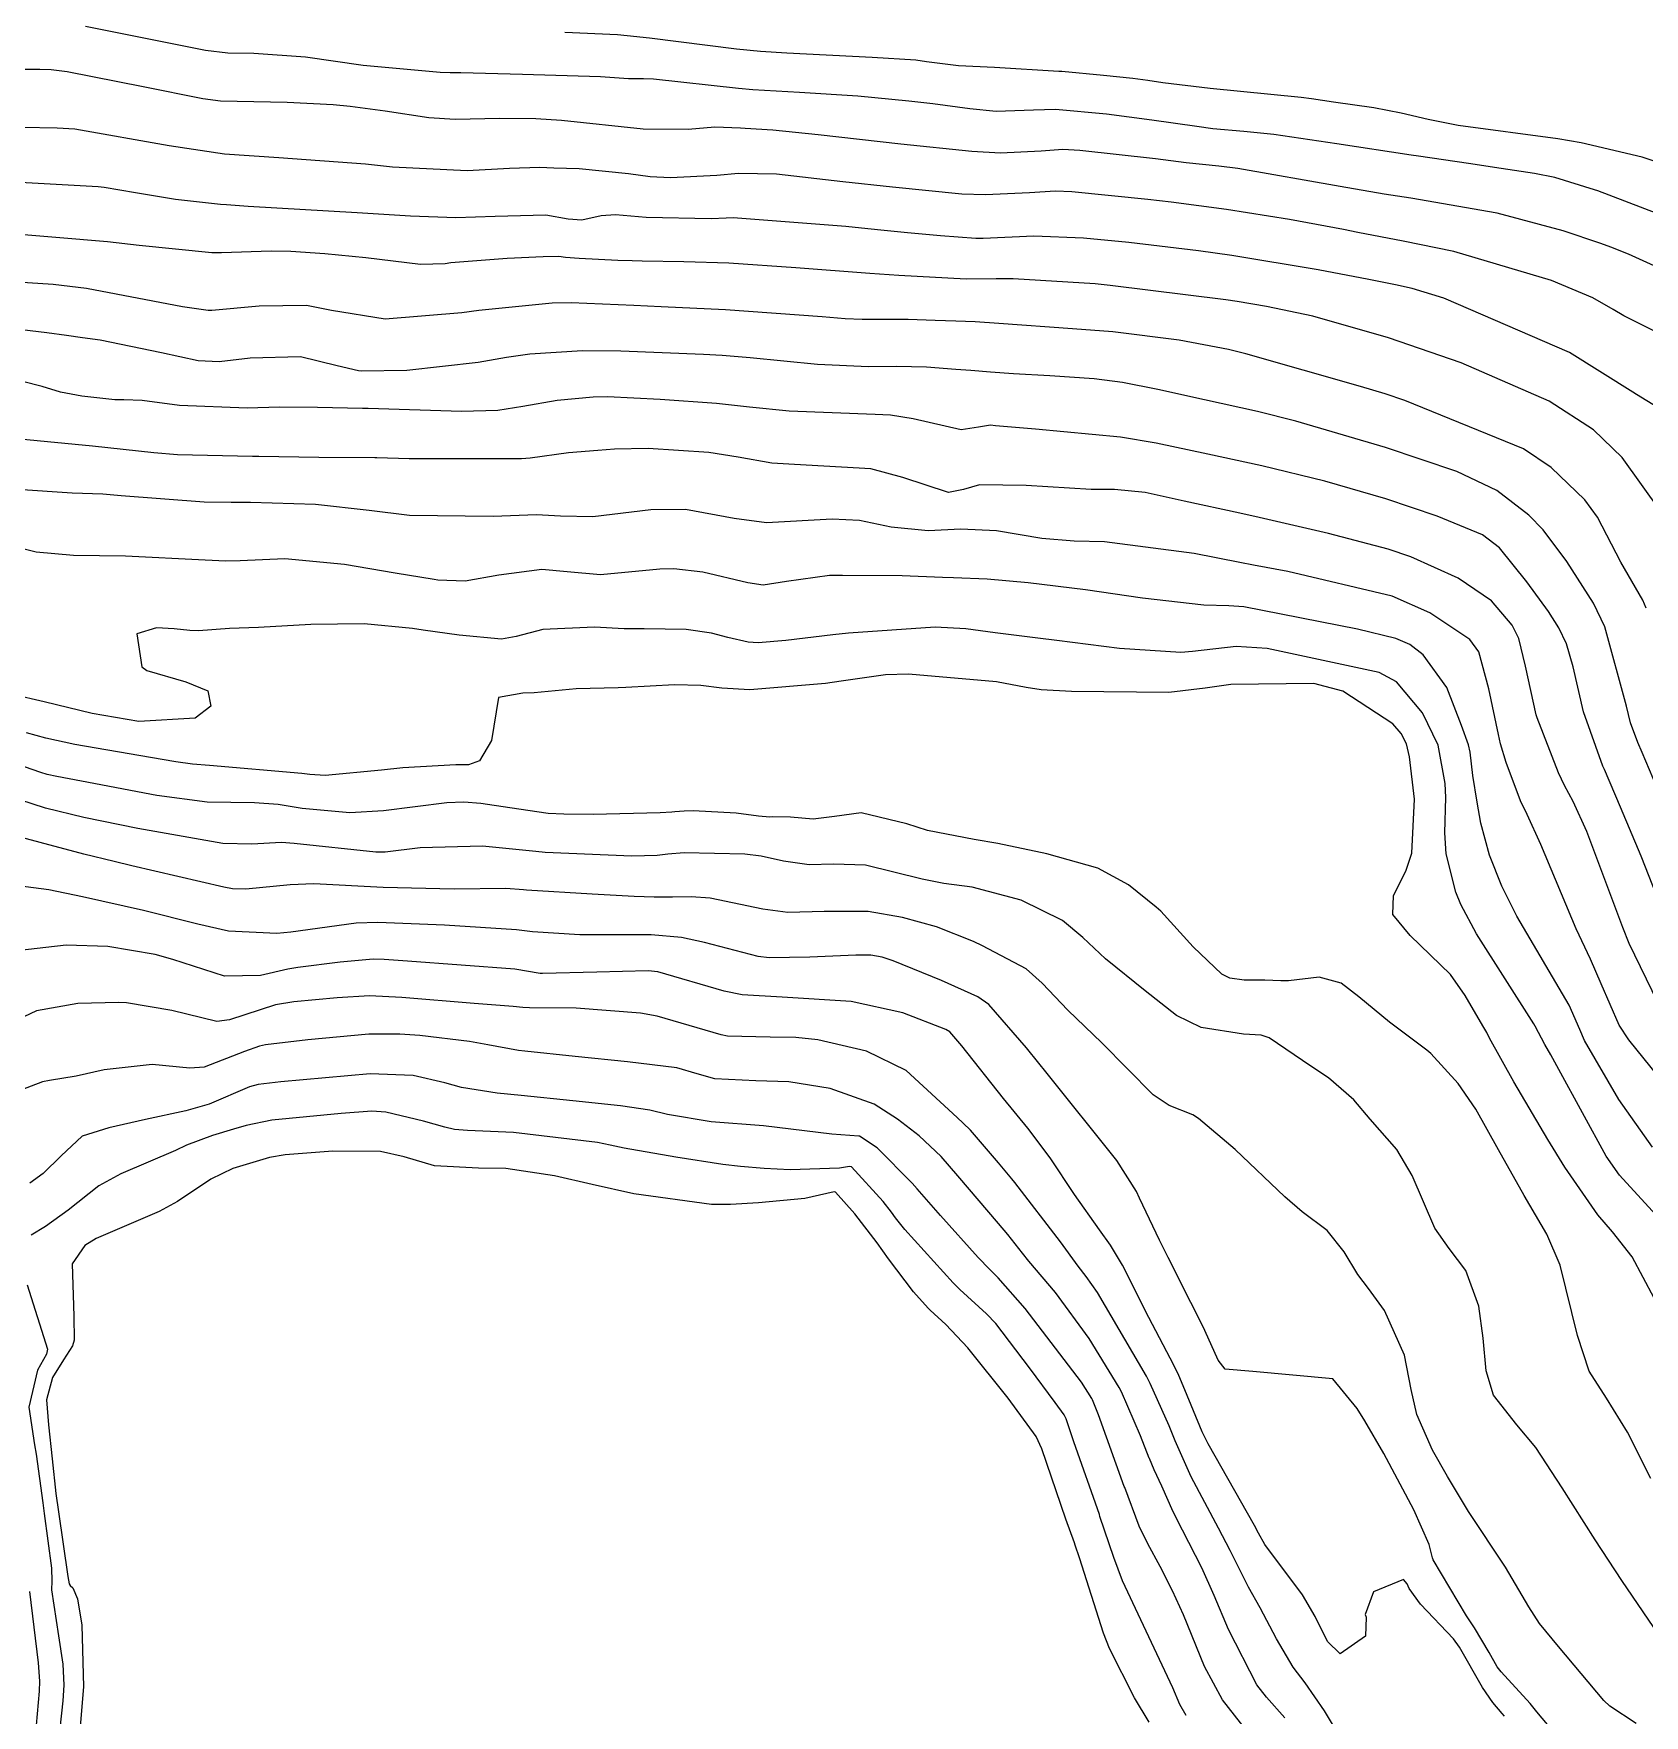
# Model space of a CAD drawing. Header units: feet. Extents: x 1313709 to 1317500, y 405869 to 411659.
# Drawn here: x 1315803.2 to 1315998.6, y 407965.1 to 408169 of the extents above; entities that cross this region are included whole.
import ezdxf

# ---------------------------------------------------------------- set-up
doc = ezdxf.new("R2010")
doc.units = ezdxf.units.FT
doc.layers.add('C-TOPO-MAJR', color=32, linetype='CONTINUOUS')

msp = doc.modelspace()

# ---------------------------------------------------------------- linework, layer by layer
at = {"layer": 'C-TOPO-MAJR'}
for points in [[(1316000.03, 408147.24), (1315992.96, 408149.94), (1315992.55, 408150.08), (1315987.72, 408151.57), (1315985.26, 408152.04), (1315981.24, 408152.65), (1315977.25, 408153.29), (1315971.21, 408154.17), (1315970.31, 408154.3), (1315961.29, 408155.65), (1315953.67, 408156.8), (1315950.01, 408157.17), (1315946.26, 408157.49), (1315944.33, 408157.74), (1315938.86, 408158.54), (1315933.37, 408159.24), (1315927.17, 408159.8), (1315924.52, 408159.74), (1315919.97, 408159.58), (1315916.77, 408159.89), (1315912.28, 408160.5), (1315909.4, 408160.83), (1315903.18, 408161.42), (1315896.12, 408161.9), (1315890.47, 408162.19), (1315888.73, 408162.35), (1315878.43, 408163.5), (1315877.21, 408163.52), (1315875.38, 408163.54), (1315871.99, 408163.77), (1315862.54, 408164.06), (1315855.06, 408164.28), (1315853.76, 408164.28), (1315852.55, 408164.29), (1315843.22, 408165.14), (1315836.22, 408166.18), (1315829.95, 408166.6), (1315826.79, 408166.66), (1315824.09, 408166.98), (1315809.51, 408169.89)], [(1316003.47, 408152.35), (1315998.34, 408154.02), (1315990.92, 408155.78), (1315988.1, 408156.25), (1315976.02, 408157.87), (1315972.38, 408158.59), (1315969.09, 408159.39), (1315965.78, 408160.01), (1315960.9, 408160.72), (1315958.23, 408161.12), (1315956.97, 408161.26), (1315945.93, 408162.35), (1315940.21, 408163.07), (1315938.39, 408163.32), (1315936.57, 408163.56), (1315933.01, 408163.96), (1315927.94, 408164.41), (1315927.58, 408164.44), (1315919.76, 408164.92), (1315915.4, 408165.1), (1315911.53, 408165.61), (1315910.24, 408165.8), (1315904.94, 408166.12), (1315894.6, 408166.65), (1315891.4, 408166.84), (1315888.5, 408167.12), (1315877.94, 408168.46), (1315875.22, 408168.77), (1315874.06, 408168.86), (1315867.68, 408169.17)], [(1316001.56, 408140.04), (1315996.69, 408142.29), (1315994.52, 408143.13), (1315993.31, 408143.56), (1315988.76, 408145.1), (1315980.75, 408147.23), (1315970.29, 408149.05), (1315967.05, 408149.56), (1315961.69, 408150.49), (1315949.29, 408152.65), (1315946.99, 408152.93), (1315943.03, 408153.35), (1315939.32, 408153.82), (1315930.13, 408154.86), (1315928.05, 408154.95), (1315925.42, 408154.77), (1315920.5, 408154.53), (1315917.04, 408154.72), (1315908.41, 408155.63), (1315898.37, 408156.73), (1315892.87, 408157.3), (1315889.55, 408157.52), (1315888.96, 408157.57), (1315885.85, 408157.69), (1315882.63, 408157.41), (1315877.15, 408157.45), (1315867.25, 408158.49), (1315864.13, 408158.69), (1315859.77, 408158.72), (1315854.38, 408158.62), (1315851.18, 408158.82), (1315845.88, 408159.61), (1315841.62, 408160.17), (1315839.57, 408160.38), (1315833.97, 408160.68), (1315825.9, 408160.85), (1315823.74, 408161.11), (1315816.5, 408162.56), (1315807.3, 408164.37), (1315805.37, 408164.64), (1315803.98, 408164.65), (1315800.91, 408164.65)], [(1316000.23, 408132.72), (1315996.09, 408134.81), (1315994.81, 408135.55), (1315992.36, 408136.97), (1315987.33, 408139.08), (1315975.49, 408142.58), (1315969.35, 408143.87), (1315963.84, 408144.92), (1315962.09, 408145.26), (1315955.54, 408146.46), (1315947.9, 408147.7), (1315941.22, 408148.58), (1315938.37, 408148.9), (1315929.17, 408149.83), (1315927.16, 408149.9), (1315924.02, 408149.72), (1315918.7, 408149.46), (1315915.82, 408149.56), (1315907.41, 408150.38), (1315901.38, 408151.05), (1315893.33, 408151.96), (1315888.71, 408152.04), (1315886.09, 408151.8), (1315880.46, 408151.54), (1315878, 408151.66), (1315875.38, 408152.01), (1315869.41, 408152.61), (1315866.32, 408152.72), (1315864.64, 408152.78), (1315860.95, 408152.66), (1315855.8, 408152.38), (1315846.74, 408152.84), (1315843.5, 408153.17), (1315832.97, 408153.96), (1315826.4, 408154.41), (1315819.67, 408155.42), (1315808.25, 408157.42), (1315806.1, 408157.55), (1315801.83, 408157.62)], [(1316002.13, 408122.49), (1315997.64, 408125.27), (1315997.21, 408125.54), (1315989.53, 408130.33), (1315974.29, 408136.94), (1315970.44, 408138.12), (1315968.39, 408138.57), (1315965.16, 408139.21), (1315959.05, 408140.38), (1315948.56, 408142.1), (1315944.52, 408142.66), (1315936.08, 408143.67), (1315930.58, 408144.23), (1315924.54, 408144.46), (1315918.41, 408144.17), (1315917.52, 408144.16), (1315913.23, 408144.48), (1315909.21, 408144.85), (1315906.41, 408145.13), (1315904.4, 408145.35), (1315901.75, 408145.63), (1315888.08, 408146.67), (1315887.22, 408146.65), (1315885.39, 408146.55), (1315877.54, 408146.71), (1315873.79, 408147.03), (1315872.05, 408146.93), (1315869.71, 408146.41), (1315868.08, 408146.51), (1315865.36, 408146.99), (1315859.22, 408146.85), (1315854.44, 408146.67), (1315848.96, 408146.9), (1315842.46, 408147.27), (1315829.25, 408148.05), (1315826.64, 408148.24), (1315825.89, 408148.31), (1315820.46, 408148.9), (1315815.59, 408149.71), (1315811.79, 408150.37), (1315811.05, 408150.45), (1315797.93, 408151.18)], [(1316000.58, 408111.07), (1315995.9, 408117.6), (1315992.41, 408120.97), (1315987.03, 408124.45), (1315976.39, 408129.09), (1315967.55, 408132.14), (1315958.39, 408134.74), (1315952.76, 408135.94), (1315949.21, 408136.54), (1315947.83, 408136.73), (1315933.81, 408138.47), (1315931.98, 408138.66), (1315922.05, 408139.28), (1315919.98, 408139.27), (1315916.32, 408139.24), (1315908.18, 408139.69), (1315904.66, 408139.92), (1315895.68, 408140.61), (1315887.57, 408141.18), (1315882.11, 408141.35), (1315877.05, 408141.42), (1315875.81, 408141.46), (1315874.07, 408141.52), (1315869.4, 408141.73), (1315867.76, 408141.89), (1315866.93, 408141.98), (1315865.03, 408141.97), (1315860.66, 408141.73), (1315853.84, 408141.21), (1315853.14, 408141.12), (1315850.16, 408141.01), (1315843.51, 408141.84), (1315838.56, 408142.33), (1315834.44, 408142.58), (1315832.04, 408142.64), (1315826.04, 408142.42), (1315824.84, 408142.43), (1315816.02, 408143.34), (1315812.18, 408143.78), (1315799.13, 408144.85)], [(1315998.83, 408099.36), (1315998.41, 408100.32), (1315995.73, 408104.93), (1315992.91, 408110.37), (1315991.37, 408112.48), (1315987.31, 408116.41), (1315983.94, 408118.66), (1315969.55, 408124.53), (1315967.15, 408125.33), (1315964.16, 408126.23), (1315950.25, 408130.2), (1315948.14, 408130.72), (1315942.16, 408131.85), (1315934.14, 408132.86), (1315929.22, 408133.23), (1315920.32, 408133.88), (1315917.41, 408134.07), (1315915.09, 408134.15), (1315912.59, 408134.24), (1315909.3, 408134.34), (1315904.85, 408134.34), (1315903.72, 408134.34), (1315901.65, 408134.43), (1315898.88, 408134.68), (1315887.16, 408135.53), (1315879.35, 408135.88), (1315876.02, 408136.03), (1315868.42, 408136.39), (1315866.11, 408136.33), (1315857.24, 408135.43), (1315855.15, 408135.15), (1315845.88, 408134.4), (1315839.38, 408135.44), (1315836.33, 408136.05), (1315830.57, 408135.97), (1315824.84, 408135.45), (1315824.42, 408135.45), (1315821.28, 408135.89), (1315809.64, 408138.1), (1315805.61, 408138.58), (1315801.24, 408138.89)], [(1316004.11, 408068.18), (1315998.32, 408081.84), (1315997.8, 408083.05), (1315996.93, 408085.44), (1315996.41, 408087.45), (1315993.78, 408097.09), (1315992.43, 408099.95), (1315989.18, 408105.02), (1315986.3, 408108.84), (1315984.57, 408110.63), (1315980.69, 408113.6), (1315975.85, 408115.93), (1315967.19, 408118.84), (1315956.34, 408122.02), (1315951.68, 408123.2), (1315945.23, 408124.62), (1315939.57, 408125.86), (1315935.31, 408126.71), (1315931.86, 408127.14), (1315926.47, 408127.52), (1315922.08, 408127.76), (1315919.28, 408127.95), (1315916.91, 408128.16), (1315915.1, 408128.3), (1315911.51, 408128.58), (1315907.88, 408128.66), (1315904.5, 408128.63), (1315898.29, 408128.9), (1315890.13, 408129.72), (1315886.76, 408130), (1315884.46, 408130.11), (1315874.44, 408130.52), (1315869.79, 408130.56), (1315863.42, 408130.14), (1315860.58, 408129.75), (1315857.17, 408129.15), (1315848.5, 408128.17), (1315842.96, 408128.09), (1315842.62, 408128.12), (1315840.06, 408128.72), (1315835.61, 408129.82), (1315829.51, 408129.67), (1315825.74, 408129.21), (1315823.19, 408129.33), (1315818.75, 408130.3), (1315811.29, 408131.83), (1315809.18, 408132.12), (1315807.24, 408132.4), (1315804.83, 408132.74), (1315795.05, 408133.91)], [(1316000.94, 408062.27), (1315998.2, 408069.26), (1315995.71, 408075.19), (1315993.75, 408079.78), (1315993.57, 408080.18), (1315991.22, 408086.78), (1315989.94, 408092.23), (1315989.15, 408095.01), (1315988.22, 408096.96), (1315986.96, 408098.93), (1315984.34, 408102.54), (1315981.01, 408106.67), (1315978.98, 408108.23), (1315973.48, 408110.51), (1315967.23, 408112.62), (1315959.84, 408114.73), (1315952.2, 408116.6), (1315945.65, 408118), (1315939.4, 408119.35), (1315935.07, 408120.1), (1315924.76, 408121.07), (1315919.88, 408121.47), (1315919.27, 408121.52), (1315917.85, 408121.3), (1315915.75, 408120.96), (1315909.92, 408122.29), (1315907.18, 408122.76), (1315905.3, 408122.83), (1315894.86, 408123.25), (1315890.07, 408123.71), (1315886.04, 408124.16), (1315879.22, 408124.65), (1315872.85, 408124.96), (1315871.11, 408124.94), (1315866.75, 408124.52), (1315862.58, 408123.79), (1315859.53, 408123.33), (1315855.11, 408123.18), (1315843.79, 408123.55), (1315843.11, 408123.56), (1315837.68, 408123.69), (1315833.05, 408123.74), (1315829.13, 408123.61), (1315820.93, 408123.92), (1315816.39, 408124.54), (1315814.16, 408124.62), (1315813.1, 408124.62), (1315809.08, 408125.05), (1315806.49, 408125.53), (1315804.27, 408126.21), (1315799.65, 408127.38)], [(1316000.24, 408051.51), (1315996.77, 408058.68), (1315996, 408060.63), (1315991.61, 408072.25), (1315989.94, 408075.89), (1315988.91, 408077.85), (1315988.2, 408079.38), (1315985.6, 408086.04), (1315985.49, 408086.4), (1315984.18, 408092.3), (1315983.37, 408095.68), (1315982.57, 408097.29), (1315980.04, 408100.22), (1315976.02, 408103), (1315970.27, 408105.56), (1315967.52, 408106.51), (1315960.28, 408108.38), (1315951.88, 408110.34), (1315949.52, 408110.87), (1315942.79, 408112.34), (1315938.04, 408113.36), (1315934.33, 408113.74), (1315931.5, 408113.72), (1315923.6, 408114.2), (1315917.94, 408114.32), (1315916.03, 408113.73), (1315914.21, 408113.37), (1315908.65, 408115.17), (1315904.76, 408116.23), (1315895.5, 408116.76), (1315892.76, 408116.92), (1315888.69, 408117.67), (1315885.12, 408118.23), (1315877.75, 408118.7), (1315873.69, 408118.61), (1315871.66, 408118.48), (1315868.09, 408118.2), (1315863.44, 408117.54), (1315862.4, 408117.44), (1315848.78, 408117.47), (1315844.84, 408117.57), (1315844.6, 408117.57), (1315837.84, 408117.61), (1315830.53, 408117.72), (1315829.76, 408117.73), (1315820.7, 408117.94), (1315817.81, 408118.17), (1315810.38, 408119), (1315801.57, 408119.83)], [(1316001.1, 408041.54), (1315996.72, 408046.99), (1315995.55, 408048.76), (1315993.36, 408053.79), (1315992.07, 408056.77), (1315990.34, 408060.47), (1315986.05, 408070.7), (1315984.36, 408074.31), (1315983.57, 408075.96), (1315981.82, 408080.63), (1315981.15, 408082.89), (1315980.9, 408084.04), (1315979.74, 408089.57), (1315978.5, 408094.03), (1315977.41, 408095.53), (1315972.56, 408098.79), (1315968.02, 408100.8), (1315955.35, 408103.81), (1315951.19, 408104.57), (1315949.54, 408104.88), (1315944.01, 408105.96), (1315933.13, 408107.37), (1315929.43, 408107.45), (1315925.52, 408107.78), (1315920.01, 408108.72), (1315915.7, 408108.93), (1315911.73, 408108.73), (1315907.25, 408109.15), (1315903.39, 408109.96), (1315900.1, 408110.12), (1315892.12, 408109.71), (1315888.18, 408110.21), (1315882.29, 408111.3), (1315878.09, 408111.26), (1315871.07, 408110.44), (1315867.13, 408110.51), (1315864.23, 408110.66), (1315858.95, 408110.46), (1315848.82, 408110.59), (1315843.93, 408111.2), (1315837.43, 408111.91), (1315829.55, 408112.16), (1315827.21, 408112.14), (1315823.92, 408112.2), (1315813.84, 408112.96), (1315811.63, 408113.15), (1315807.89, 408113.29), (1315801.26, 408113.73)], [(1315999.57, 408033.97), (1315995.49, 408039.77), (1315991.35, 408046.9), (1315990.76, 408048.25), (1315989.47, 408051.18), (1315983.14, 408062), (1315981.31, 408065.62), (1315979.81, 408069.39), (1315978.76, 408073.26), (1315978.33, 408075.83), (1315977.78, 408079.04), (1315977.47, 408081.86), (1315977.27, 408082.76), (1315976.42, 408085.11), (1315974.64, 408089.73), (1315971.78, 408093.7), (1315970.13, 408094.94), (1315968.47, 408095.68), (1315963.79, 408096.8), (1315950.01, 408099.49), (1315948.19, 408099.64), (1315945.15, 408099.7), (1315937.74, 408100.55), (1315930.83, 408101.55), (1315923.87, 408102.4), (1315918.88, 408102.88), (1315914.81, 408103.03), (1315913.47, 408103.06), (1315908.59, 408103.26), (1315901.34, 408103.31), (1315899.78, 408103.3), (1315894.53, 408102.56), (1315891.71, 408102.15), (1315889.84, 408102.42), (1315884.4, 408103.71), (1315880.9, 408104.13), (1315879.2, 408104.06), (1315871.97, 408103.4), (1315867.94, 408103.74), (1315864.88, 408104.04), (1315859.66, 408103.36), (1315855.58, 408102.62), (1315852.26, 408102.75), (1315851.82, 408102.82), (1315847.08, 408103.59), (1315840.93, 408104.64), (1315833.72, 408105.31), (1315828.3, 408105.1), (1315826.54, 408105.04), (1315824.04, 408105.16), (1315814.37, 408105.65), (1315808.05, 408105.73), (1315803.53, 408106.12), (1315799.47, 408107.14)], [(1315999.97, 408025.76), (1315995.57, 408030.6), (1315993.97, 408032.87), (1315988.22, 408043.41), (1315987.24, 408045.17), (1315986.53, 408046.43), (1315985.34, 408048.65), (1315985.17, 408048.92), (1315978.22, 408059.85), (1315976.35, 408063.39), (1315975.74, 408064.92), (1315974.54, 408069.55), (1315974.41, 408072.11), (1315974.53, 408076.38), (1315974.45, 408078.09), (1315973.6, 408082.72), (1315971.69, 408086.66), (1315968.53, 408090.4), (1315966.43, 408091.53), (1315952.86, 408094.47), (1315949.1, 408094.69), (1315943.79, 408094.07), (1315942.36, 408093.97), (1315934.92, 408094.46), (1315927.32, 408095.42), (1315925.01, 408095.72), (1315919.84, 408096.36), (1315916.28, 408096.85), (1315912.59, 408097.03), (1315902.06, 408096.3), (1315900.15, 408096.09), (1315894.45, 408095.42), (1315891.13, 408095.15), (1315889.91, 408095.23), (1315887.42, 408095.77), (1315885.44, 408096.32), (1315882.36, 408096.77), (1315877.29, 408096.82), (1315874.87, 408096.83), (1315871.24, 408097.02), (1315864.98, 408096.77), (1315861.74, 408095.89), (1315859.97, 408095.59), (1315854.85, 408096.05), (1315850.49, 408096.69), (1315849.17, 408096.88), (1315843.32, 408097.44), (1315836.87, 408097.35), (1315830.5, 408096.99), (1315827.01, 408096.87), (1315823.25, 408096.61), (1315822.17, 408096.62), (1315820.29, 408096.85), (1315818.15, 408096.97), (1315815.76, 408096.25), (1315816.37, 408092.22), (1315816.95, 408091.78), (1315821.71, 408090.39), (1315824.36, 408089.31), (1315824.71, 408087.45), (1315822.82, 408086), (1315816, 408085.61), (1315810.34, 408086.55), (1315804.51, 408087.99), (1315800.66, 408088.86)], [(1315999.79, 408015.67), (1315997.12, 408020.68), (1315994.71, 408023.7), (1315992.94, 408025.79), (1315988.95, 408031.55), (1315986.9, 408034.9), (1315982.76, 408041.92), (1315979.83, 408047.19), (1315979.47, 408047.89), (1315979.02, 408048.69), (1315976.84, 408052.35), (1315975.1, 408054.9), (1315970.2, 408059.64), (1315968.1, 408062.2), (1315968.17, 408064.49), (1315969.65, 408067.44), (1315970.41, 408069.63), (1315970.73, 408076.17), (1315970.1, 408081.31), (1315969.73, 408082.88), (1315969.11, 408084.16), (1315968.08, 408085.3), (1315962.04, 408089.28), (1315958.52, 408090.22), (1315948.44, 408090.08), (1315945.32, 408089.65), (1315940.93, 408089.13), (1315929.12, 408089.23), (1315925.43, 408089.43), (1315923.6, 408089.73), (1315920.03, 408090.39), (1315909.35, 408091.35), (1315906.54, 408091.24), (1315901.16, 408090.49), (1315899.27, 408090.22), (1315890.08, 408089.42), (1315886.69, 408089.65), (1315884.15, 408089.98), (1315880.98, 408090.04), (1315875.07, 408089.72), (1315874.15, 408089.68), (1315869.03, 408089.55), (1315863.94, 408089.09), (1315862.57, 408089.04), (1315859.6, 408088.53), (1315858.78, 408083.31), (1315857.31, 408080.84), (1315855.96, 408080.35), (1315854.44, 408080.35), (1315848.03, 408079.98), (1315845.42, 408079.71), (1315838.59, 408079.07), (1315836.75, 408079.17), (1315835.78, 408079.29), (1315824.56, 408080.28), (1315822.52, 408080.42), (1315820.5, 408080.7), (1315817.4, 408081.24), (1315808.23, 408082.79), (1315804.7, 408083.58), (1315802.35, 408084.21)], [(1315999.36, 407993.8), (1315996.55, 407999.42), (1315993.99, 408003.52), (1315991.91, 408006.83), (1315990.5, 408011.13), (1315988.4, 408019.68), (1315986.75, 408023.44), (1315984.03, 408028.1), (1315980.91, 408033.67), (1315978.16, 408038.58), (1315976.03, 408041.7), (1315972.68, 408045.34), (1315972.22, 408045.74), (1315967.67, 408049.15), (1315963.97, 408052.21), (1315961.82, 408053.87), (1315959.16, 408054.58), (1315955.45, 408054.15), (1315954.52, 408054.13), (1315952.58, 408054.21), (1315950.04, 408054.22), (1315948.32, 408054.46), (1315947.34, 408054.96), (1315943.85, 408058.29), (1315939.94, 408062.59), (1315939.4, 408063.09), (1315936.01, 408065.78), (1315932.3, 408067.82), (1315926.11, 408069.55), (1315920.18, 408070.79), (1315917.29, 408071.29), (1315911.63, 408072.39), (1315909.16, 408073.19), (1315903.6, 408074.53), (1315900.36, 408074.08), (1315897.8, 408073.75), (1315895.04, 408073.99), (1315892.79, 408074.02), (1315892.53, 408074.01), (1315891.14, 408074.1), (1315888.44, 408074.47), (1315883.24, 408074.77), (1315882.15, 408074.71), (1315881, 408074.64), (1315880.65, 408074.62), (1315879.22, 408074.52), (1315871.11, 408074.32), (1315867.54, 408074.35), (1315865.62, 408074.46), (1315861.01, 408075.11), (1315857.46, 408075.67), (1315855.43, 408075.83), (1315853.33, 408075.72), (1315845.65, 408074.75), (1315841.58, 408074.54), (1315835.81, 408075.05), (1315832.89, 408075.53), (1315830.04, 408075.74), (1315824.29, 408075.81), (1315818.17, 408076.64), (1315809.04, 408078.37), (1315806.06, 408078.91), (1315804.89, 408079.17), (1315804.1, 408079.41), (1315797.06, 408081.84)], [(1316001.03, 407973.81), (1315995.85, 407981.41), (1315992.64, 407986.37), (1315988.62, 407992.67), (1315985.45, 407997.57), (1315983.12, 408000.32), (1315980.29, 408003.9), (1315979.4, 408006.87), (1315979.03, 408010.8), (1315978.52, 408014.71), (1315976.96, 408019), (1315974.92, 408021.69), (1315973.17, 408024.15), (1315970.45, 408030.54), (1315968.57, 408033.69), (1315965.35, 408037.38), (1315963.34, 408039.72), (1315960.3, 408042.38), (1315958.14, 408043.79), (1315953.09, 408047.24), (1315952.1, 408047.55), (1315949.98, 408047.7), (1315944.83, 408048.5), (1315941.83, 408049.94), (1315938.05, 408052.92), (1315933.25, 408056.8), (1315930.48, 408059.39), (1315928.04, 408061.46), (1315922.99, 408063.92), (1315917.06, 408065.49), (1315913.64, 408065.96), (1315911, 408066.47), (1315904.13, 408068.18), (1315900.23, 408068.29), (1315897.29, 408068.2), (1315894.19, 408068.66), (1315891.47, 408069.26), (1315889.51, 408069.5), (1315882.15, 408069.67), (1315880.14, 408069.5), (1315878.88, 408069.35), (1315875.8, 408069.28), (1315865.28, 408069.73), (1315864.14, 408069.84), (1315857.67, 408070.47), (1315850.11, 408070.27), (1315845.89, 408069.77), (1315844.74, 408069.75), (1315834.83, 408070.8), (1315833.31, 408070.91), (1315829.7, 408070.73), (1315826.2, 408070.8), (1315815.87, 408072.63), (1315809.33, 408073.95), (1315804.68, 408075.08), (1315800.06, 408076.59)], [(1315997.61, 407964.09), (1315994.41, 407966.2), (1315993.66, 407966.89), (1315988.19, 407973.42), (1315985.87, 407976.21), (1315984.6, 407978.23), (1315981.74, 407983.06), (1315977.28, 407989.78), (1315974.71, 407994.03), (1315972.91, 407997.25), (1315971.01, 408001.55), (1315970.32, 408004.58), (1315969.51, 408008.74), (1315967.09, 408014.18), (1315965.12, 408016.84), (1315963.84, 408018.55), (1315962.17, 408021.27), (1315960.14, 408023.86), (1315957.09, 408026.15), (1315954.99, 408027.94), (1315948.97, 408033.68), (1315944.5, 408037.44), (1315943.84, 408037.88), (1315940.97, 408039.03), (1315939, 408040.34), (1315932.79, 408046.62), (1315928.65, 408050.58), (1315925.56, 408053.87), (1315923.61, 408055.6), (1315918.32, 408058.38), (1315917.21, 408058.92), (1315912.75, 408060.7), (1315908.62, 408061.82), (1315904.46, 408062.55), (1315899.11, 408062.56), (1315894.7, 408062.44), (1315891.68, 408062.83), (1315885.28, 408064.16), (1315883, 408064.32), (1315880.73, 408064.28), (1315878.51, 408064.3), (1315876.08, 408064.37), (1315870.98, 408064.66), (1315863.03, 408065.14), (1315862.65, 408065.18), (1315860.52, 408065.34), (1315854.25, 408065.26), (1315845.62, 408065.47), (1315837.22, 408065.9), (1315834.35, 408065.8), (1315828.97, 408065.25), (1315827.36, 408065.31), (1315826.31, 408065.52), (1315815.14, 408068.09), (1315813.01, 408068.61), (1315809.34, 408069.53), (1315804.03, 408070.93), (1315799.94, 408072.03)], [(1315987.93, 407962.68), (1315985.57, 407965.49), (1315984.76, 407966.49), (1315981.21, 407970.33), (1315980.75, 407970.95), (1315979.79, 407972.69), (1315977.99, 407975.69), (1315977.02, 407977.15), (1315972.98, 407983.95), (1315972.91, 407984.16), (1315972.49, 407985.79), (1315970.63, 407989.99), (1315966.99, 407996.84), (1315964.68, 408000.79), (1315963.77, 408002.3), (1315960.8, 408005.9), (1315951.1, 408006.76), (1315947.75, 408007.05), (1315946.9, 408008.14), (1315946.75, 408008.52), (1315945.07, 408012.19), (1315943.59, 408015.12), (1315940.84, 408020.61), (1315939.78, 408022.68), (1315937.35, 408027.8), (1315936.99, 408028.59), (1315934.63, 408032.37), (1315926, 408043.13), (1315925.15, 408044.17), (1315923.67, 408046.01), (1315919.1, 408051.26), (1315917.76, 408052.22), (1315913.34, 408054.19), (1315907.48, 408056.59), (1315906.15, 408057.01), (1315904.77, 408057.25), (1315902.97, 408057.27), (1315897.38, 408057.01), (1315892.44, 408056.94), (1315891.11, 408057.1), (1315884.62, 408058.78), (1315881.8, 408059.42), (1315878.14, 408059.73), (1315869.48, 408059.71), (1315863.72, 408060.11), (1315861.8, 408060.33), (1315853.06, 408060.89), (1315844.98, 408061.21), (1315842.35, 408061.15), (1315834.42, 408060.05), (1315832.74, 408059.87), (1315826.88, 408060.19), (1315823.13, 408061.03), (1315816.57, 408062.69), (1315809.16, 408064.32), (1315805.08, 408065.2), (1315799.12, 408065.96)], [(1315981.63, 407964.98), (1315981.36, 407965.31), (1315980.23, 407966.62), (1315978.95, 407968.46), (1315976.19, 407973.32), (1315975.45, 407974.33), (1315971.46, 407978.56), (1315970.05, 407980.45), (1315969.83, 407981.03), (1315969.39, 407981.53), (1315965.76, 407980.07), (1315964.75, 407977.32), (1315964.85, 407976.96), (1315964.76, 407974.68), (1315961.71, 407972.54), (1315960.15, 407974.02), (1315958.68, 407977.04), (1315957.15, 407979.7), (1315952.58, 407985.81), (1315951.78, 407987.17), (1315951.31, 407988.08), (1315945.67, 407997.98), (1315944.97, 407999.45), (1315942.87, 408004.56), (1315942.13, 408006.3), (1315941.51, 408007.55), (1315938.49, 408013.3), (1315935.28, 408019.68), (1315933.83, 408022.09), (1315932.5, 408023.94), (1315929.48, 408028.22), (1315926.51, 408032.69), (1315923.8, 408036.27), (1315920.85, 408039.87), (1315915.8, 408046.25), (1315914.34, 408047.96), (1315913.89, 408048.26), (1315908.67, 408050.25), (1315902.38, 408051.66), (1315894.04, 408052.16), (1315889.17, 408052.46), (1315887, 408052.91), (1315878.95, 408055.23), (1315877.78, 408055.36), (1315871.56, 408055.19), (1315864.95, 408055.02), (1315864.69, 408055.04), (1315861.6, 408055.55), (1315848.59, 408056.53), (1315845.73, 408056.74), (1315844.42, 408056.77), (1315840.42, 408056.4), (1315835.26, 408055.78), (1315834.08, 408055.57), (1315830.73, 408054.78), (1315826.37, 408054.71), (1315820.1, 408056.74), (1315817.98, 408057.35), (1315812.24, 408058.32), (1315807.19, 408058.49), (1315801.19, 408057.8)], [(1315961.25, 407963.2), (1315959.8, 407965.62), (1315957.45, 407969.03), (1315956.01, 407970.92), (1315953.96, 407974.37), (1315951.98, 407978.12), (1315950.57, 407980.6), (1315948.34, 407985.06), (1315946.93, 407987.79), (1315943.63, 407994), (1315941.7, 407998.37), (1315940.95, 408000.18), (1315938.65, 408005.31), (1315938.2, 408006.2), (1315932.26, 408016.35), (1315930.9, 408018.28), (1315929.92, 408019.54), (1315927.76, 408022.51), (1315922.26, 408029.69), (1315921.89, 408030.14), (1315920.25, 408032.06), (1315916.87, 408036.05), (1315915.98, 408036.89), (1315915.23, 408037.57), (1315909.08, 408043.27), (1315904.24, 408045.6), (1315898.36, 408046.99), (1315895.69, 408047.26), (1315892.55, 408047.3), (1315887.38, 408047.44), (1315886.63, 408047.58), (1315878.88, 408049.85), (1315876.82, 408050.23), (1315869.02, 408050.84), (1315863.37, 408050.88), (1315862.56, 408050.91), (1315861.41, 408051.03), (1315856.65, 408051.42), (1315847.9, 408052.13), (1315843.96, 408052.31), (1315840.03, 408052.1), (1315834.8, 408051.61), (1315832.56, 408051.25), (1315827, 408049.43), (1315825.44, 408049.23), (1315819.98, 408050.56), (1315814.49, 408051.5), (1315813.58, 408051.54), (1315808.58, 408051.41), (1315803.59, 408050.52), (1315800.42, 408049)], [(1315954.98, 407964.78), (1315952.78, 407967.28), (1315951.61, 407968.76), (1315948.14, 407975.49), (1315946.41, 407979.61), (1315944.94, 407982.98), (1315942.59, 407987.51), (1315941.45, 407989.77), (1315940.05, 407992.85), (1315939.13, 407994.83), (1315938.57, 407996.22), (1315938.55, 407996.26), (1315937.5, 407998.98), (1315935.16, 408004.31), (1315934.88, 408004.85), (1315931.27, 408010.78), (1315927.16, 408016.34), (1315923.93, 408020.16), (1315923.16, 408021.12), (1315921.38, 408023.4), (1315920.26, 408024.73), (1315915.32, 408030.49), (1315913.32, 408032.83), (1315910.63, 408035.35), (1315908, 408037.37), (1315905.17, 408039.19), (1315899.85, 408041.1), (1315894.83, 408041.91), (1315890.84, 408042.01), (1315885.85, 408042.27), (1315883.71, 408042.88), (1315881.25, 408043.58), (1315875.28, 408044.32), (1315868.93, 408044.97), (1315862.79, 408045.61), (1315862.06, 408045.7), (1315858.31, 408046.38), (1315856.1, 408046.8), (1315850.09, 408047.5), (1315847.63, 408047.7), (1315843.88, 408047.7), (1315836.51, 408046.98), (1315831.37, 408046.37), (1315830.61, 408046.24), (1315828.79, 408045.58), (1315823.91, 408043.68), (1315822.19, 408043.54), (1315817.62, 408044.02), (1315811.79, 408043.37), (1315808.4, 408042.57), (1315805.14, 408042.07), (1315804.29, 408041.89), (1315799.08, 408039.9)], [(1315951.06, 407962.32), (1315947.44, 407966.96), (1315945.25, 407971), (1315942.69, 407977.27), (1315941.38, 407980.19), (1315939.85, 407983.14), (1315938.36, 407985.87), (1315937.34, 407988.01), (1315935.57, 407992.71), (1315935.52, 407992.84), (1315932.4, 408001.52), (1315931.66, 408003.32), (1315931.57, 408003.5), (1315930.32, 408005.46), (1315923.48, 408014.43), (1315920.21, 408018.11), (1315919.15, 408019.19), (1315917.81, 408020.61), (1315913.24, 408025.67), (1315910.39, 408028.92), (1315909.79, 408029.63), (1315905.56, 408033.89), (1315903.42, 408035.3), (1315903.3, 408035.33), (1315900.04, 408035.57), (1315891.77, 408036.55), (1315885.42, 408037.06), (1315880.13, 408037.94), (1315877.97, 408038.46), (1315874.4, 408038.98), (1315868.64, 408039.58), (1315862.38, 408040.23), (1315859.45, 408040.51), (1315855.12, 408041.22), (1315853.11, 408041.78), (1315849.27, 408042.68), (1315844.07, 408042.87), (1315833.22, 408041.88), (1315830.47, 408041.58), (1315829.43, 408041.28), (1315824.53, 408039.2), (1315821.69, 408038.4), (1315816.82, 408037.34), (1315812.35, 408036.33), (1315809.12, 408035.3), (1315806.57, 408032.93), (1315804.4, 408030.77), (1315802.79, 408029.6)], [(1315943.03, 407965.05), (1315942.27, 407966.38), (1315941.41, 407968.39), (1315937.52, 407976.64), (1315935.31, 407981.37), (1315934.24, 407984.22), (1315932.57, 407989.2), (1315932.49, 407989.41), (1315929.38, 407998.26), (1315928.45, 408001.05), (1315928.21, 408001.53), (1315927.14, 408003.03), (1315924.02, 408007.21), (1315919.92, 408012.59), (1315918.81, 408013.78), (1315915.58, 408016.72), (1315914.76, 408017.53), (1315908.88, 408024.01), (1315907.77, 408025.4), (1315907.28, 408026.11), (1315906.28, 408027.39), (1315902.45, 408031.6), (1315902.18, 408031.65), (1315900.97, 408031.45), (1315894.99, 408031.23), (1315891.83, 408031.37), (1315888.97, 408031.64), (1315886.83, 408031.89), (1315881.14, 408032.78), (1315874.87, 408033.84), (1315873.18, 408034.21), (1315871.61, 408034.53), (1315861.43, 408035.74), (1315855.84, 408036.01), (1315854.26, 408036.12), (1315853.12, 408036.4), (1315850.5, 408037.14), (1315845.95, 408038.23), (1315844.25, 408038.34), (1315840.55, 408038.05), (1315832.14, 408037.25), (1315829.03, 408036.61), (1315827.48, 408036.15), (1315824.93, 408035.4), (1315821.78, 408034.22), (1315820.45, 408033.57), (1315813.81, 408030.76), (1315811.13, 408029.27), (1315807.41, 408026.34), (1315804.69, 408024.37), (1315802.95, 408023.3)], [(1315938.54, 407964.25), (1315936.75, 407967.2), (1315933.74, 407973.16), (1315932.99, 407975.03), (1315930.1, 407984.16), (1315929.57, 407985.69), (1315929.46, 407985.99), (1315928.41, 407988.87), (1315925.53, 407997.41), (1315924.81, 407998.88), (1315921.44, 408003.52), (1315916.56, 408009.64), (1315913.88, 408012.48), (1315911.97, 408014.21), (1315911.73, 408014.44), (1315909.97, 408016.44), (1315906.91, 408020.42), (1315905.54, 408022.37), (1315902.83, 408025.89), (1315900.48, 408028.52), (1315900.31, 408028.55), (1315896.79, 408027.75), (1315891.15, 408027.22), (1315887.77, 408027.01), (1315885.47, 408027.02), (1315876.04, 408028.31), (1315870.97, 408029.43), (1315866.42, 408030.51), (1315860.51, 408031.39), (1315857.18, 408031.45), (1315851.87, 408031.7), (1315848.17, 408032.79), (1315845.31, 408033.45), (1315839.51, 408033.49), (1315833.75, 408033.06), (1315831.84, 408032.71), (1315827.39, 408031.37), (1315824.74, 408030.11), (1315820.67, 408027.37), (1315818.46, 408026.18), (1315810.81, 408022.92), (1315809.46, 408022.06), (1315807.89, 408019.84), (1315808.1, 408013.5), (1315808.15, 408010.59), (1315807.93, 408009.9), (1315806.84, 408008.18), (1315805.51, 408006.06), (1315804.8, 408003.33), (1315805.04, 408000.29), (1315805.48, 407996.17), (1315805.94, 407991.99), (1315806.26, 407989.77), (1315807.4, 407981.89), (1315807.54, 407981.01), (1315807.67, 407980.82), (1315807.97, 407980.55), (1315808.55, 407979.22), (1315809.07, 407975.99), (1315809.28, 407968.54), (1315808.84, 407963.23)], [(1315802.43, 408017.3), (1315804.91, 408009.48), (1315804.78, 408008.89), (1315803.71, 408006.94), (1315802.67, 408002.44), (1315803.33, 407997.88), (1315803.55, 407996.74), (1315804.34, 407990.86), (1315804.53, 407989.54), (1315805.41, 407982.94), (1315805.44, 407981.34), (1315805.42, 407980.28), (1315806.23, 407974.71), (1315806.78, 407971.26), (1315806.89, 407968.73), (1315806.76, 407966.82), (1315806.21, 407961.6)], [(1315802.75, 407980.08), (1315803.77, 407971.42), (1315803.96, 407969.21), (1315803.9, 407968.02), (1315803.42, 407962.49)]]:
    msp.add_lwpolyline(points, dxfattribs=at)

doc.saveas('drawing.dxf')
